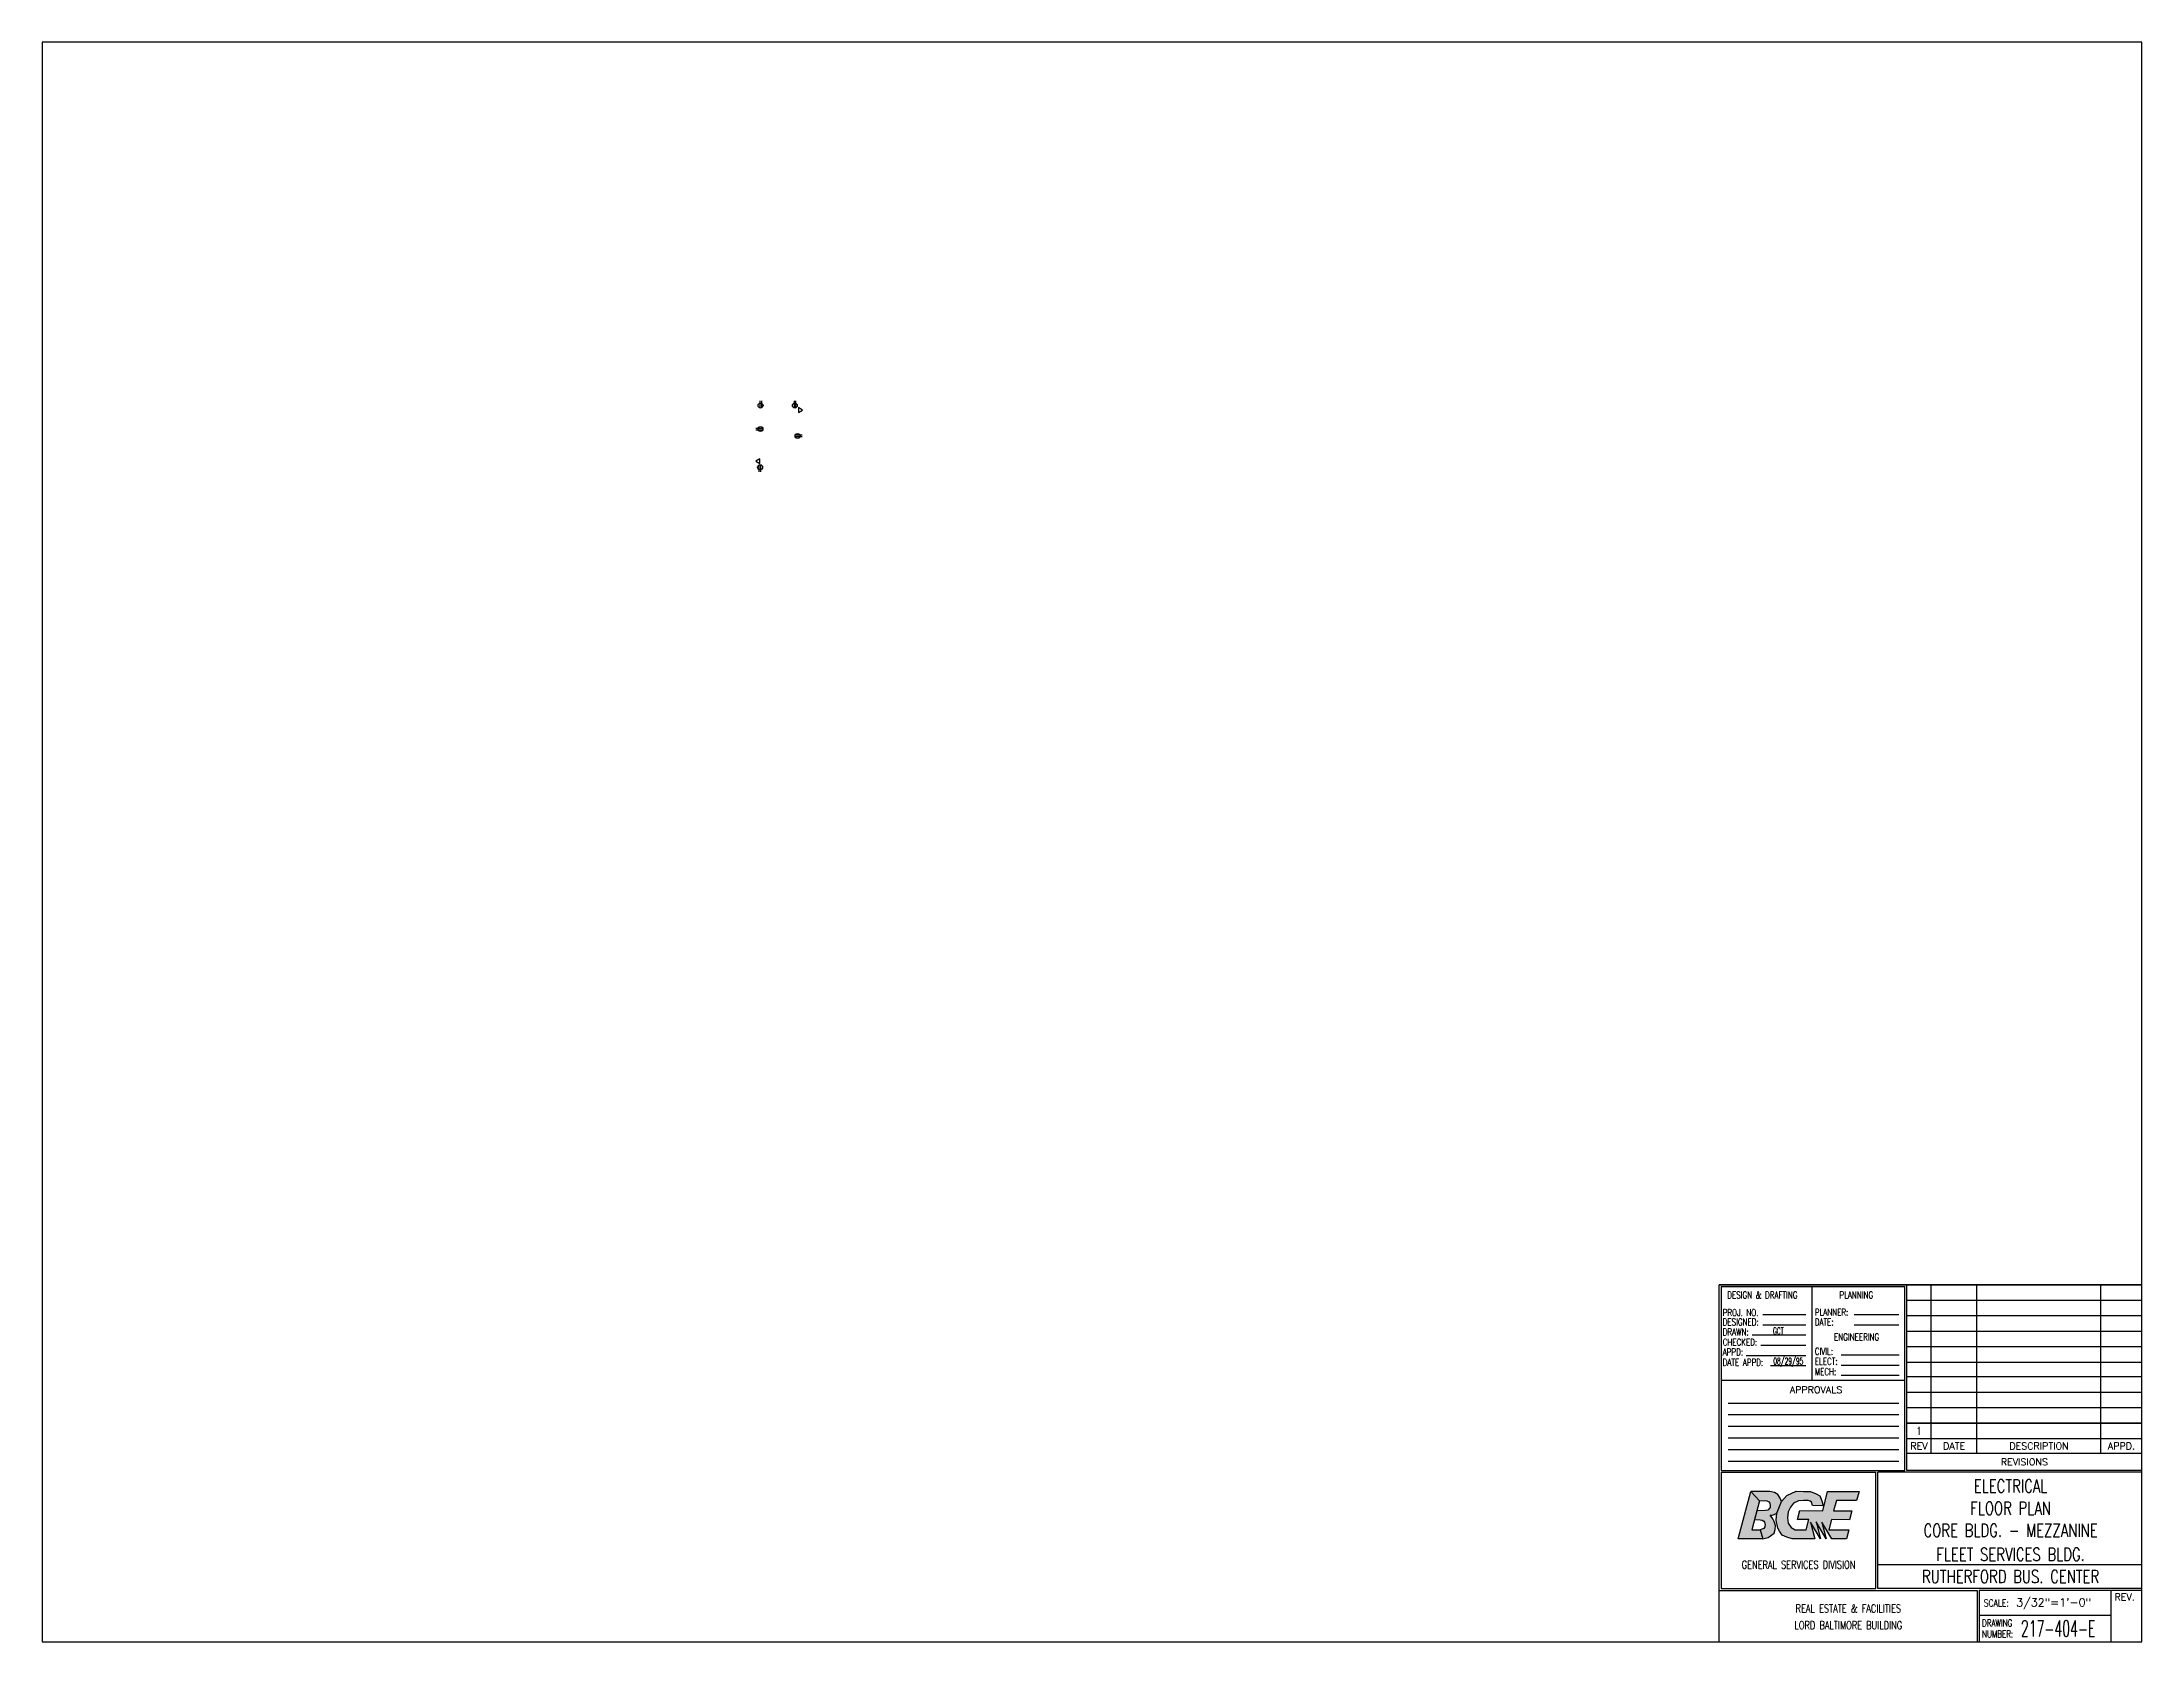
# Paper-space layout 'E 34x44' of a CAD drawing. Header units: inches. Extents: x 0 to 42, y 0 to 32.
# The model-space entities are those that its viewports show. They can reach past a viewport. Long polylines and large blocks are cut down to what shows.
import ezdxf
from ezdxf.enums import TextEntityAlignment as Align

# ---------------------------------------------------------------- set-up
doc = ezdxf.new("R2010")
doc.units = ezdxf.units.IN
doc.header["$MEASUREMENT"] = 0
doc.layers.get('0').update_dxf_attribs({"linetype": 'CONTINUOUS'})
doc.layers.add('E-PwrOutlet', color=95, linetype='CONTINUOUS', lineweight=30)
doc.layers.add('E-T', color=7, linetype='CONTINUOUS', lineweight=30)
doc.styles.add('BGE', font='simplex.shx')
doc.styles.get("Standard").update_dxf_attribs({"font": 'simplex.shx'})

# ---------------------------------------------------------------- blocks, each defined once
blk = doc.blocks.new('ESIZE')
for points in [[(34.179, 3.01), (34.35, 2.824), (34.2, 2.242), (34.364, 2.242), (34.415, 2.063), (33.926, 2.065)], [(34.179, 3.01), (34.35, 2.824), (34.457, 2.828), (34.499, 2.824), (34.535, 2.803), (34.559, 2.777), (34.567, 2.728), (34.561, 2.689), (34.52, 2.639), (34.471, 2.629), (34.298, 2.626), (34.253, 2.448), (34.367, 2.442), (34.406, 2.437), (34.434, 2.418), (34.453, 2.394), (34.464, 2.351), (34.458, 2.304), (34.434, 2.27), (34.365, 2.242), (34.415, 2.063), (34.527, 2.091), (34.641, 2.175), (34.662, 2.252), (34.671, 2.33), (34.647, 2.407), (34.617, 2.465), (34.561, 2.536), (34.602, 2.536), (34.643, 2.551), (34.694, 2.579), (34.791, 2.811), (34.763, 2.878), (34.714, 2.953), (34.653, 2.99), (34.558, 3.01)], [(34.694, 2.579), (34.791, 2.811), (34.899, 2.932), (35.082, 3.014), (35.232, 3.011), (35.368, 3.007), (35.484, 2.964), (35.555, 2.923), (35.598, 2.826), (35.624, 2.725), (35.413, 2.73), (35.391, 2.796), (35.363, 2.816), (35.327, 2.829), (35.232, 2.828), (35.131, 2.826), (35.032, 2.775), (34.97, 2.697), (34.927, 2.6), (34.91, 2.48), (34.927, 2.377), (34.983, 2.289), (35.064, 2.246), (35.282, 2.244), (35.335, 2.448), (35.112, 2.448), (35.159, 2.627), (35.615, 2.624), (35.71, 3.009), (36.342, 3.009), (36.293, 2.829), (35.888, 2.829), (35.832, 2.624), (36.194, 2.624), (36.149, 2.444), (35.789, 2.448), (35.736, 2.242), (36.14, 2.246), (36.093, 2.061), (35.798, 2.063), (35.596, 2.399), (35.682, 2.063), (35.482, 2.401), (35.572, 2.061), (35.37, 2.399), (35.456, 2.063), (35.006, 2.065), (34.894, 2.098), (34.806, 2.138), (34.752, 2.216), (34.718, 2.274), (34.686, 2.435)]]:
    blk.add_hatch(color=256).paths.add_polyline_path(points)
at = {"color": 7, "linetype": 'Continuous'}
for p, q in [((42, 7.146), (33.547, 7.146)), ((33.547, 0), (33.547, 7.146)), ((37.297, 3.433), (37.297, 7.146)), ((37.785, 3.773), (37.785, 7.146)), ((38.7, 3.773), (38.7, 7.146)), ((41.18, 3.773), (41.18, 7.146)), ((33.584, 7.109), (37.259, 7.109)), ((33.584, 7.109), (33.584, 3.433)), ((35.403, 5.237), (35.403, 7.109)), ((37.259, 3.433), (37.259, 7.109)), ((42, 6.83), (37.297, 6.83)), ((35.279, 6.543), (34.419, 6.543)), ((35.279, 6.338), (34.419, 6.338)), ((37.136, 6.543), (36.241, 6.543)), ((37.136, 6.338), (36.241, 6.338)), ((42, 6.521), (37.297, 6.521)), ((35.279, 6.134), (34.205, 6.134)), ((35.279, 5.93), (34.374, 5.93)), ((42, 6.212), (37.297, 6.212)), ((42, 5.902), (37.297, 5.902)), ((35.279, 5.726), (34.081, 5.726)), ((35.279, 5.522), (34.573, 5.522)), ((37.143, 5.737), (35.981, 5.737)), ((37.143, 5.533), (35.981, 5.533)), ((42, 5.593), (37.297, 5.593)), ((33.584, 5.237), (37.259, 5.237)), ((37.143, 5.329), (35.981, 5.329)), ((42, 5.302), (37.297, 5.302)), ((37.138, 4.773), (33.727, 4.773)), ((42, 4.992), (37.297, 4.992)), ((42, 4.683), (37.297, 4.683)), ((37.138, 4.541), (33.727, 4.541)), ((37.138, 4.309), (33.727, 4.309)), ((37.297, 4.374), (42, 4.374)), ((42, 4.374), (37.297, 4.374)), ((37.138, 4.077), (33.727, 4.077)), ((37.138, 3.845), (33.727, 3.845)), ((42, 4.064), (37.297, 4.064)), ((33.584, 3.433), (37.26, 3.433)), ((33.584, 3.396), (36.678, 3.396)), ((33.584, 3.396), (33.584, 1.069)), ((37.138, 3.613), (33.727, 3.613)), ((36.678, 1.069), (36.678, 3.396)), ((42, 3.396), (36.715, 3.396)), ((36.715, 1.069), (36.715, 3.396)), ((42, 3.773), (37.297, 3.773)), ((42, 3.433), (37.297, 3.433)), ((42, 1.546), (36.715, 1.546)), ((33.547, 1.032), (38.707, 1.032)), ((33.584, 1.069), (36.678, 1.069)), ((42, 1.069), (36.715, 1.069)), ((38.707, 1.032), (38.707, 0)), ((42, 1.032), (38.745, 1.032)), ((38.745, 1.032), (38.745, 0)), ((41.375, 1.032), (41.375, 0)), ((41.375, 0.528), (38.745, 0.528)), ((33.547, 0), (42, 0))]:
    blk.add_line(p, q, dxfattribs=at)
for points in [[(0, 0), (42, 0), (42, 32), (0, 32)], [(34.179, 3.01), (34.35, 2.824), (34.2, 2.242), (34.364, 2.242), (34.415, 2.063), (33.926, 2.065), (34.179, 3.01)], [(34.179, 3.01), (34.35, 2.824), (34.457, 2.828), (34.499, 2.824), (34.535, 2.803), (34.559, 2.777), (34.567, 2.728), (34.561, 2.689), (34.52, 2.639), (34.471, 2.629), (34.298, 2.626), (34.253, 2.448), (34.367, 2.442), (34.406, 2.437), (34.434, 2.418), (34.453, 2.394), (34.464, 2.351), (34.458, 2.304), (34.434, 2.27), (34.365, 2.242), (34.415, 2.063), (34.527, 2.091), (34.641, 2.175), (34.662, 2.252), (34.671, 2.33), (34.647, 2.407), (34.617, 2.465), (34.561, 2.536), (34.602, 2.536), (34.643, 2.551), (34.694, 2.579), (34.791, 2.811), (34.763, 2.878), (34.714, 2.953), (34.653, 2.99), (34.558, 3.01), (34.179, 3.01)], [(34.694, 2.579), (34.791, 2.811), (34.899, 2.932), (35.082, 3.014), (35.232, 3.011), (35.368, 3.007), (35.484, 2.964), (35.555, 2.923), (35.598, 2.826), (35.624, 2.725), (35.413, 2.73), (35.391, 2.796), (35.363, 2.816), (35.327, 2.829), (35.232, 2.828), (35.131, 2.826), (35.032, 2.775), (34.97, 2.697), (34.927, 2.6), (34.91, 2.48), (34.927, 2.377), (34.983, 2.289), (35.064, 2.246), (35.282, 2.244), (35.335, 2.448), (35.112, 2.448), (35.159, 2.627), (35.615, 2.624), (35.71, 3.009), (36.342, 3.009), (36.293, 2.829), (35.888, 2.829), (35.832, 2.624), (36.194, 2.624), (36.149, 2.444), (35.789, 2.448), (35.736, 2.242), (36.14, 2.246), (36.093, 2.061), (35.798, 2.063), (35.596, 2.399), (35.682, 2.063), (35.482, 2.401), (35.572, 2.061), (35.37, 2.399), (35.456, 2.063), (35.006, 2.065), (34.894, 2.098), (34.806, 2.138), (34.752, 2.216), (34.718, 2.274), (34.686, 2.435), (34.694, 2.579)]]:
    blk.add_lwpolyline(points, close=True)
at = {"style": 'BGE', "width": 0.75}
for s, height, p in [('DESIGN & DRAFTING', 0.13916, (33.706, 6.871)), ('PLANNING', 0.1392, (35.949, 6.871)), ('PROJ. NO.', 0.1392, (33.614, 6.52)), ('DESIGNED:', 0.1392, (33.614, 6.33)), ('PLANNER:', 0.1392, (35.456, 6.527)), ('DATE:', 0.1392, (35.456, 6.33)), ('CHECKED:', 0.1392, (33.614, 5.927)), ('DRAWN:', 0.1392, (33.614, 6.132)), ('CIVIL:', 0.1392, (35.456, 5.742)), ('ENGINEERING', 0.13916, (35.841, 6.032)), ('APPD:', 0.1392, (33.614, 5.729)), ('DATE APPD:', 0.1392, (33.614, 5.524)), ('ELECT:', 0.1392, (35.456, 5.544)), ('MECH:', 0.1392, (35.456, 5.339)), ('DRAWING', 0.1392, (38.802, 0.311)), ('NUMBER:', 0.1392, (38.802, 0.088))]:
    blk.add_text(s, height=height, dxfattribs=at).set_placement(p)
at = {"style": 'BGE'}
for s, p in [('APPROVALS', (34.956, 4.974)), ('REV.', (41.451, 0.831))]:
    blk.add_text(s, height=0.1392, dxfattribs=at).set_placement(p)
for s, height, p in [('REV', 0.1392, (37.541, 3.919)), ('DATE', 0.1392, (38.243, 3.919)), ('DESCRIPTION', 0.13916, (39.94, 3.919)), ('APPD.', 0.1392, (41.59, 3.919)), ('REVISIONS', 0.1392, (39.648, 3.603))]:
    blk.add_text(s, height=height, dxfattribs=at).set_placement(p, align=Align.MIDDLE_CENTER)
at = {"style": 'BGE', "width": 0.8}
blk.add_text('SCALE:', height=0.1392, dxfattribs=at).set_placement((39.087, 0.781), align=Align.MIDDLE_CENTER)
for tag, height, width, p in [('PROJECT#', 0.139, 0.5, (34.823, 6.66)), ('PLANNER', 0.162, 0.5, (36.675, 6.663)), ('DESIGNED', 0.139, 0.5, (34.844, 6.437)), ('DATE', 0.162, 0.5, (36.682, 6.439)), ('APPROVED', 0.139, 0.5, (34.719, 5.814)), ('DRAWN', 0.139, 0.5, (34.725, 6.22)), ('CHECKED', 0.139, 0.5, (34.835, 6.028)), ('CIVIL', 0.162, 0.5, (36.562, 5.834)), ('DATE_APPROVED', 0.139, 0.5, (34.926, 5.617)), ('ELECT', 0.162, 0.5, (36.562, 5.633)), ('MECH', 0.162, 0.5, (36.562, 5.43)), ('DIVISION', 0.16, 0.75, (35.131, 1.546))]:
    blk.add_attdef(tag, text='', height=height, dxfattribs=dict(width=width)).set_placement(p, align=Align.MIDDLE_CENTER)
for tag, p, height, width in [('APPROVALS_1', (33.746, 4.803), 0.139, 0.5), ('APPROVALS_2', (33.746, 4.571), 0.139, 0.5), ('APPROVALS_3', (33.746, 4.339), 0.139, 0.5), ('APPROVALS_4', (33.746, 4.107), 0.139, 0.5), ('APPROVALS_5', (33.746, 3.875), 0.139, 0.5), ('APPROVALS_6', (33.746, 3.643), 0.139, 0.5), ('DRAW', (39.579, 0.108), 0.324, 0.5625)]:
    blk.add_attdef(tag, p, '', height=height, dxfattribs=dict(width=width))
at = {"linetype": 'Continuous', "width": 0.75}
for tag, p in [('TITLE_1', (39.372, 3.119)), ('TITLE_2', (39.372, 2.676)), ('TITLE_3', (39.372, 2.232)), ('TITLE_4', (39.372, 1.753)), ('TITLE_5', (39.372, 1.31))]:
    blk.add_attdef(tag, text='', height=0.259, dxfattribs=at).set_placement(p, align=Align.MIDDLE_CENTER)
blk.add_attdef('SCALE', (39.485, 0.711), '', height=0.162)
at = {"width": 0.75}
for tag, p in [('COMPANY_GROUP', (36.127, 0.67)), ('BUILDING_TITLE', (36.127, 0.336))]:
    blk.add_attdef(tag, text='', height=0.16, dxfattribs=at).set_placement(p, align=Align.MIDDLE)
blk.add_attdef('REV#', text='', height=0.324).set_placement((41.687, 0.422), align=Align.MIDDLE_CENTER)
blk = doc.blocks.new('ESIZE-REV')
at = {"width": 0.8}
for tag, p in [('REV10', (37.541, 6.988)), ('REV9', (37.541, 6.679)), ('REV10DATE', (38.242, 6.988)), ('REV9DATE', (38.242, 6.679)), ('REV10APPROVAL', (41.589, 6.988)), ('REV9APPROVAL', (41.589, 6.673)), ('REV8', (37.541, 6.369)), ('REV8DATE', (38.242, 6.369)), ('REV8APPROVAL', (41.589, 6.363)), ('REV7', (37.541, 6.06)), ('REV7DATE', (38.242, 6.06)), ('REV7APPROVAL', (41.589, 6.054)), ('REV6', (37.541, 5.751)), ('REV5', (37.541, 5.46)), ('REV6DATE', (38.242, 5.751)), ('REV5DATE', (38.242, 5.46)), ('REV6APPROVAL', (41.589, 5.744)), ('REV5APPROVAL', (41.589, 5.435)), ('REV4', (37.541, 5.15)), ('REV4DATE', (38.242, 5.15)), ('REV4APPROVAL', (41.589, 5.144)), ('REV3', (37.541, 4.841)), ('REV3DATE', (38.242, 4.841)), ('REV3APPROVAL', (41.589, 4.835)), ('REV2', (37.541, 4.531)), ('REV1', (37.541, 4.222)), ('REV2DATE', (38.242, 4.531)), ('REV1DATE', (38.242, 4.222)), ('REV2APPROVAL', (41.589, 4.525)), ('REV1APPROVAL', (41.589, 4.216))]:
    blk.add_attdef(tag, text='', height=0.162, dxfattribs=at).set_placement(p, align=Align.MIDDLE_CENTER)
at = {"width": 0.75}
for tag, p in [('REV10DESCRIPTION', (38.753, 6.905)), ('REV9DESCRIPTION', (38.753, 6.595)), ('REV8DESCRIPTION', (38.753, 6.286)), ('REV7DESCRIPTION', (38.753, 5.976)), ('REV6DESCRIPTION', (38.753, 5.667)), ('REV5DESCRIPTION', (38.753, 5.376)), ('REV4DESCRIPTION', (38.753, 5.067)), ('REV3DESCRIPTION', (38.753, 4.757)), ('REV2DESCRIPTION', (38.753, 4.448)), ('REV1DESCRIPTION', (38.753, 4.138))]:
    blk.add_attdef(tag, p, '', height=0.162, dxfattribs=at)
blk = doc.blocks.new('SINK')
at = {"linetype": 'Continuous'}
for p, q in [((0, 0), (0, 1.5)), ((0.33, 0), (0.33, 1.5))]:
    blk.add_line(p, q, dxfattribs=at)
blk.add_circle((0.17, 1), 0.527, dxfattribs=at)

msp = doc.modelspace()

# ---------------------------------------------------------------- linework, layer by layer
at = {"layer": 'E-T'}
for points in [[(90575.3, 91698.8), (90575.3, 91686.8), (90585.7, 91692.8)], [(90476.2, 91555.9), (90476.2, 91567.9), (90465.8, 91561.9)]]:
    msp.add_lwpolyline(points, close=True, dxfattribs=at)

# ---------------------------------------------------------------- block references
at = {"layer": 'E-PwrOutlet', "xscale": 12, "yscale": 12, "zscale": 12}
for p, rotation in [((90480.1, 91716.2), 180), ((90567.8, 91716.2), 180), ((90465.8, 91646.2), 270), ((90584.8, 91624.2), 90)]:
    msp.add_blockref('SINK', p, dxfattribs=dict(at, rotation=rotation))
msp.add_blockref('SINK', (90474.8, 91534.2), dxfattribs=at)

psp = doc.layouts.new('E 34x44')

# ---------------------------------------------------------------- linework, layer by layer
at = {"linetype": 'Continuous', "flags": 128}
psp.add_lwpolyline([(0, 0), (33.547, 0), (33.547, 7.146), (42, 7.146), (42, 32), (0, 32)], close=True, dxfattribs=at)

# ---------------------------------------------------------------- block references
ref = psp.add_blockref('ESIZE', (0, 0))
ref.add_attrib('DRAW', '217-404-E', (39.579, 0.108), dxfattribs={"height": 0.3235, "width": 0.5625})
ref.add_attrib('SCALE', '3/32"=1\'-0"', (39.485, 0.711), dxfattribs={"height": 0.16176})
ref.add_attrib('COMPANY_GROUP', 'REAL ESTATE & FACILITIES', dxfattribs={"height": 0.16001, "width": 0.75}).set_placement((36.127, 0.67), align=Align.MIDDLE)
ref.add_attrib('BUILDING_TITLE', 'LORD BALTIMORE BUILDING', dxfattribs={"height": 0.16001, "width": 0.75}).set_placement((36.127, 0.336), align=Align.MIDDLE)
ref.add_attrib('DRAWN', 'GCT', dxfattribs={"height": 0.1392, "width": 0.5}).set_placement((34.725, 6.22), align=Align.MIDDLE_CENTER)
ref.add_attrib('DATE_APPROVED', '08/29/95', dxfattribs={"height": 0.1392, "width": 0.5}).set_placement((34.926, 5.617), align=Align.MIDDLE_CENTER)
ref.add_attrib('TITLE_1', 'ELECTRICAL', dxfattribs={"linetype": 'Continuous', "height": 0.2588, "width": 0.75}).set_placement((39.372, 3.119), align=Align.MIDDLE_CENTER)
ref.add_attrib('TITLE_2', 'FLOOR PLAN', dxfattribs={"linetype": 'Continuous', "height": 0.2588, "width": 0.75}).set_placement((39.372, 2.676), align=Align.MIDDLE_CENTER)
ref.add_attrib('TITLE_3', 'CORE BLDG. - MEZZANINE', dxfattribs={"linetype": 'Continuous', "height": 0.25882, "width": 0.75}).set_placement((39.372, 2.232), align=Align.MIDDLE_CENTER)
ref.add_attrib('TITLE_4', 'FLEET SERVICES BLDG.', dxfattribs={"linetype": 'Continuous', "height": 0.25882, "width": 0.75}).set_placement((39.372, 1.753), align=Align.MIDDLE_CENTER)
ref.add_attrib('TITLE_5', 'RUTHERFORD BUS. CENTER', dxfattribs={"linetype": 'Continuous', "height": 0.25882, "width": 0.75}).set_placement((39.372, 1.31), align=Align.MIDDLE_CENTER)
ref.add_attrib('DIVISION', 'GENERAL SERVICES DIVISION', dxfattribs={"height": 0.16001, "width": 0.75}).set_placement((35.131, 1.546), align=Align.MIDDLE_CENTER)
psp.add_blockref('ESIZE-REV', (0, 0)).add_auto_attribs({'REV1': '1'})

# ---------------------------------------------------------------- viewports
at = {"layer": '0', "linetype": 'Continuous', "view_target_point": (89477.785, 89266.89)}
vp = psp.add_viewport(center=(21, 16), size=(42, 32), view_center_point=(1848.686, 1320), view_height=4096, dxfattribs=at)
vp.dxf.flags = 0x10000  # cut along an outline
vp.dxf.clipping_boundary_handle = psp.add_lwpolyline([(0, 0), (33.547, 0), (33.547, 7.146), (42, 7.146), (42, 32), (0, 32)], format="xyb", close=True, dxfattribs={"invisible": 1}).dxf.handle

doc.saveas('drawing.dxf')
